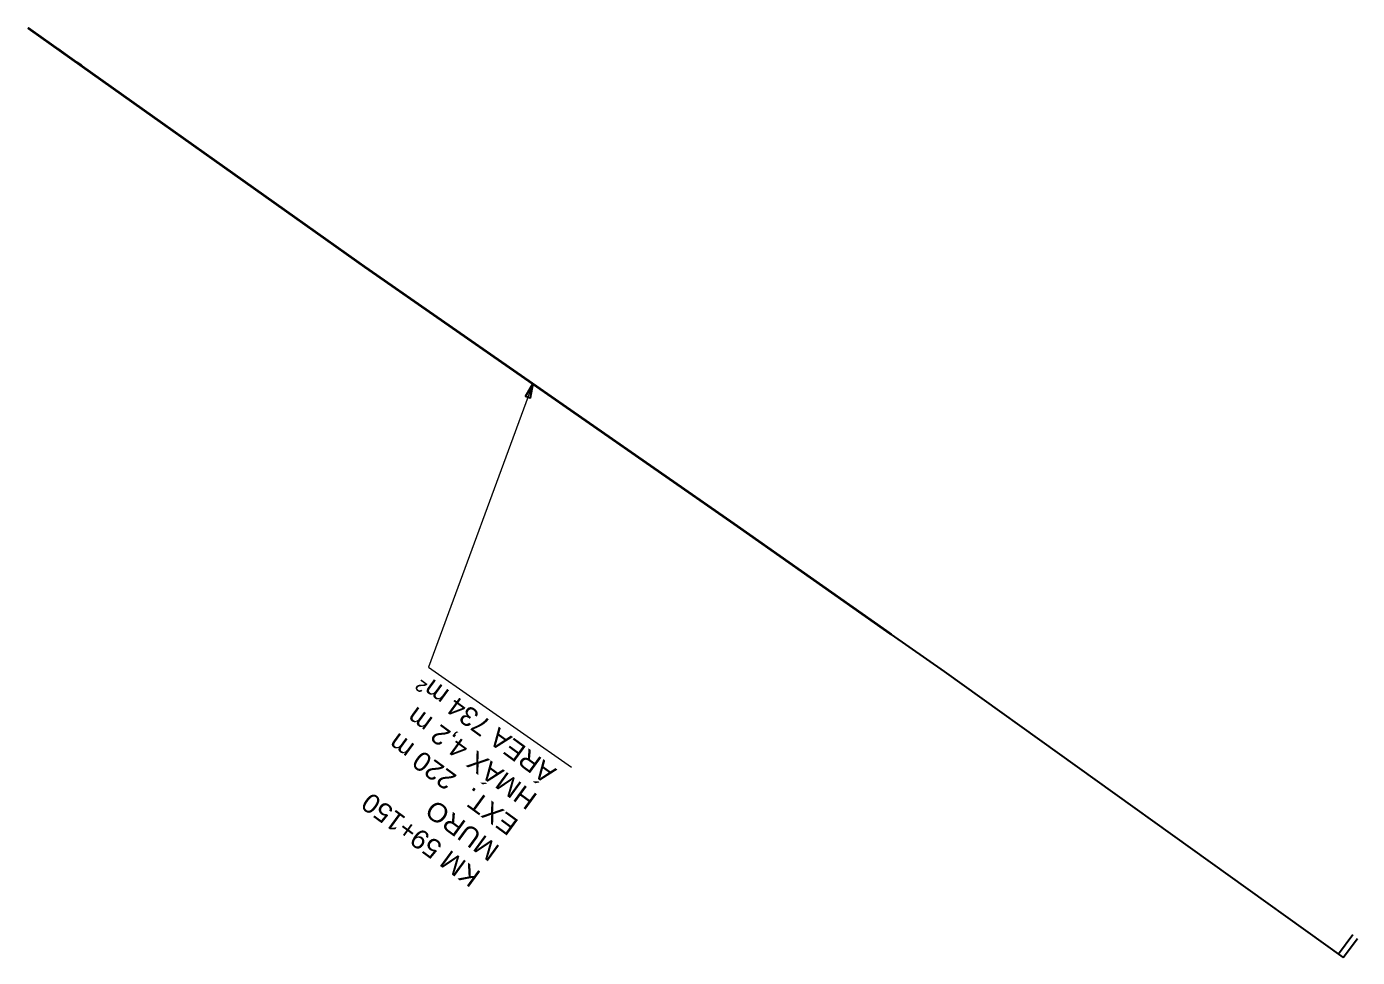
# Model space of a CAD drawing. Header units: metres. Extents: x 288738 to 324331, y 7399322 to 7465117.
# Drawn here: x 308907.5 to 309185, y 7432678.5 to 7432872.5 of the extents above; entities that cross this region are included whole.
import ezdxf

# ---------------------------------------------------------------- set-up
doc = ezdxf.new("R2010")
doc.units = ezdxf.units.M
doc.header["$LTSCALE"] = 10
for name, color, linetype in [('F-HZ-CORREDOR-FEAT', 2, 'Continuous'), ('F-HZ-MUROS', 210, 'Continuous'), ('F-HZ-TALUDE', 2, 'Continuous')]:
    doc.layers.add(name, color=color, linetype=linetype)
doc.layers.add('U-HZ-TEXTO-MUROS', color=2, linetype='Continuous', lineweight=0)
doc.styles.add('ARIAL', font='arial.ttf')
doc.styles.add('DIM', font='arial.ttf', dxfattribs={"width": 0.8})
doc.dimstyles.new('U-1_2000', dxfattribs={"dimscale": 2, "dimtxt": 1.5, "dimasz": 0.75, "dimexe": 0.75, "dimexo": 0.75, "dimgap": 0.25, "dimtad": 1, "dimzin": 4, "dimtxsty": 'DIM', "dimblk": 'ARCHTICK', "dimcen": 0.7, "dimdle": 0.75, "dimclrd": 256, "dimclre": 256, "dimclrt": 256, "dimaunit": 1, "dimadec": 3, "dimazin": 2, "dimtfac": 1, "dimtofl": 0, "dimtmove": 0, "dimatfit": 3, "dimldrblk": 'CLOSEDBLANK', "dimfxl": 0, "dimtolj": 1, "dimtzin": 0, "dimlwd": -1, "dimlwe": -1, "dimarcsym": 0})

# ---------------------------------------------------------------- blocks, each defined once
blk = doc.blocks.new('_ArchTick')
at = {"color": 0, "linetype": 'ByBlock', "const_width": 0.15}
blk.add_lwpolyline([(-0.5, -0.5), (0.5, 0.5)], dxfattribs=at)

msp = doc.modelspace()

# ---------------------------------------------------------------- linework, layer by layer
at = {"layer": 'F-HZ-CORREDOR-FEAT', "color": 2, "linetype": 'Continuous', "lineweight": -3}
for p, q in [((308918.104, 7432865.042), (308914.082, 7432867.945)), ((308918.104, 7432865.042), (308914.082, 7432867.945)), ((308918.104, 7432865.042), (308914.082, 7432867.945)), ((308919.019, 7432864.382), (308918.104, 7432865.042)), ((308919.019, 7432864.382), (308918.104, 7432865.042)), ((308919.019, 7432864.382), (308918.104, 7432865.042))]:
    msp.add_line(p, q, dxfattribs=at)
at = {"layer": 'F-HZ-MUROS', "const_width": 0.5}
msp.add_lwpolyline([(308907.791, 7432872.255), (308977.764, 7432822.598), (309055.172, 7432768.729), (309087.803, 7432745.781)], dxfattribs=at)
at = {"layer": 'F-HZ-TALUDE'}
for p, q in [((309184.025, 7432683.174), (309181.05, 7432679.13)), ((309181.995, 7432678.453, 532.161), (309184.963, 7432682.387))]:
    msp.add_line(p, q, dxfattribs=at)
msp.add_lwpolyline([(309087.803, 7432745.781), (309098.812, 7432738.039), (309181.995, 7432678.453)], dxfattribs=at)

# ---------------------------------------------------------------- texts
at = {"layer": 'U-HZ-TEXTO-MUROS', "linetype": 'Continuous', "lineweight": -3, "insert": (309018.257, 7432717.646), "char_height": 4, "attachment_point": 7, "rotation": 143.81601, "style": 'ARIAL'}
msp.add_mtext('KM 59+150\\PMURO\\PEXT.^I220 m\\PHMÁX 4,2 m\\PÁREA 734 m²', dxfattribs=at)

# ---------------------------------------------------------------- leaders
at = {"layer": 'U-HZ-TEXTO-MUROS', "linetype": 'Continuous', "lineweight": -3}
msp.add_leader([(309013.06, 7432798.037), (308991.308, 7432738.974), (309021.132, 7432718.093)], dimstyle='U-1_2000', override={"dimscale": 1, "dimasz": 3}, dxfattribs=at)

doc.saveas('drawing.dxf')
